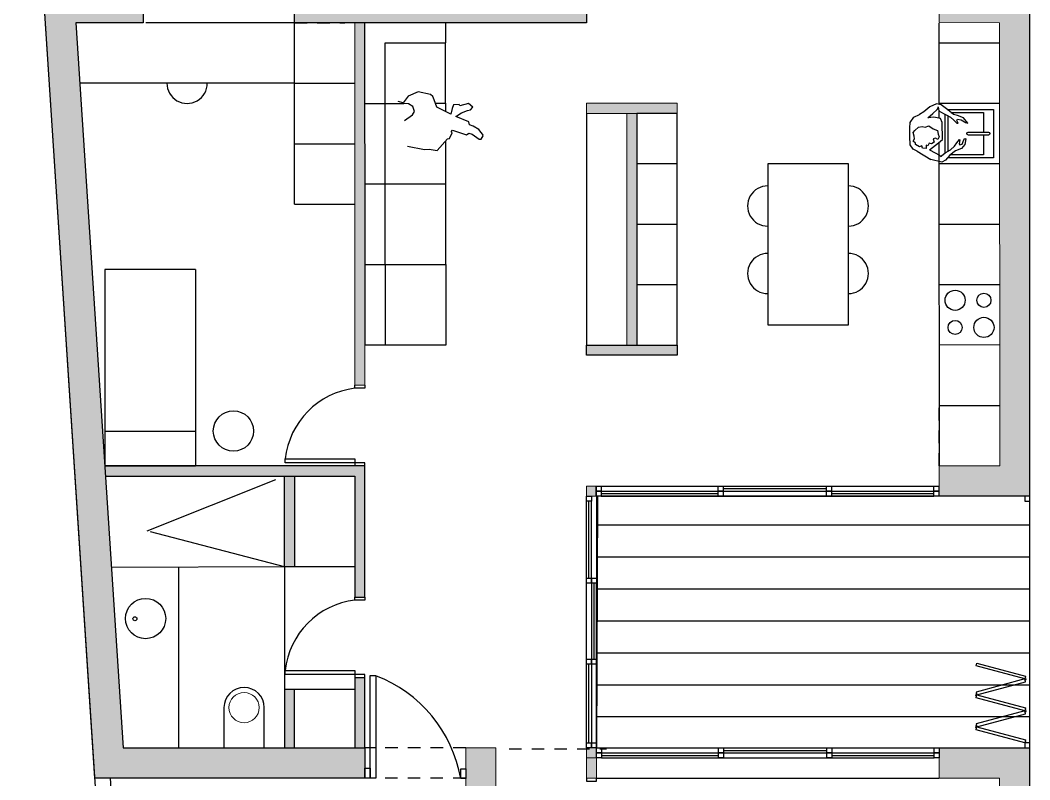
# Model space of a CAD drawing. Header units: metres. Extents: x 17.2 to 27.2, y 19.1 to 40.3.
# Drawn here: x 17.2 to 27.23, y 28.94 to 36.48 of the extents above; entities that cross this region are included whole.
import ezdxf

# ---------------------------------------------------------------- set-up
doc = ezdxf.new("R2010")
doc.units = ezdxf.units.M
doc.linetypes.add('RAYITAS2', pattern=[0.1875, 0.125, -0.0625])
for name, color, linetype in [('01Mobiliario', 1, 'Continuous'), ('01Proyectado 1', 5, 'RAYITAS2'), ('01Seccionado albañilería', 7, 'Continuous'), ('01Seccionado carpintería', 2, 'Continuous'), ('01Trama solido', 254, 'Continuous'), ('01Visto', 4, 'Continuous')]:
    doc.layers.add(name, color=color, linetype=linetype)
doc.layers.add('01Personas', color=253, linetype='Continuous', lineweight=25, true_color=0x92bcc9)
doc.layers.add('01Seccionado albanileria', color=7, linetype='Continuous', lineweight=0)

# ---------------------------------------------------------------- blocks, each defined once
blk = doc.blocks.new('A$C34ec3f3f')
at = {"layer": '01Mobiliario'}
for points in [[(-0.599, -0.15), (-0.599, -0.078)], [(-0.52, -0.063), (-0.06, -0.063), (-0.06, -0.543), (-0.516, -0.543)], [(-0.483, -0.093), (-0.16, -0.093), (-0.16, -0.288)], [(-0.54, -0.494), (-0.54, -0.113)], [(-0.51, -0.477), (-0.51, -0.129)], [(-0.599, -0.337), (-0.599, -0.335)], [(-0.599, -0.335), (-0.599, -0.337)], [(-0.599, -0.518), (-0.599, -0.389)], [(-0.16, -0.318), (-0.16, -0.513), (-0.488, -0.513)]]:
    blk.add_lwpolyline(points, dxfattribs=at)
blk.add_lwpolyline([(-0.31, -0.288), (-0.11, -0.288, -1), (-0.11, -0.318), (-0.31, -0.318, -1)], format="xyb", close=True, dxfattribs=at)
at = {"layer": '01Personas'}
for p, q in [((-0.753, -0.088), (-0.795, -0.113)), ((-0.693, -0.037), (-0.753, -0.088)), ((-0.625, -0.009), (-0.693, -0.037)), ((-0.661, -0.105), (-0.62, -0.065)), ((-0.579, -0.018), (-0.625, -0.009)), ((-0.62, -0.065), (-0.608, -0.051)), ((-0.608, -0.038), (-0.603, -0.076)), ((-0.608, -0.051), (-0.608, -0.038)), ((-0.603, -0.076), (-0.558, -0.103)), ((-0.512, -0.069), (-0.579, -0.018)), ((-0.457, -0.114), (-0.512, -0.069)), ((-0.891, -0.245), (-0.888, -0.192)), ((-0.888, -0.192), (-0.852, -0.139)), ((-0.852, -0.139), (-0.795, -0.113)), ((-0.711, -0.146), (-0.661, -0.105)), ((-0.652, -0.139), (-0.711, -0.146)), ((-0.587, -0.152), (-0.652, -0.139)), ((-0.571, -0.193), (-0.587, -0.152)), ((-0.565, -0.362), (-0.571, -0.193)), ((-0.558, -0.103), (-0.524, -0.122)), ((-0.524, -0.122), (-0.487, -0.139)), ((-0.487, -0.139), (-0.454, -0.171)), ((-0.418, -0.125), (-0.457, -0.114)), ((-0.454, -0.171), (-0.423, -0.201)), ((-0.423, -0.173), (-0.416, -0.161)), ((-0.41, -0.2), (-0.423, -0.173)), ((-0.359, -0.147), (-0.418, -0.125)), ((-0.416, -0.161), (-0.38, -0.167)), ((-0.38, -0.167), (-0.349, -0.186)), ((-0.316, -0.199), (-0.359, -0.147)), ((-0.349, -0.186), (-0.339, -0.194)), ((-0.339, -0.194), (-0.316, -0.199)), ((-0.89, -0.332), (-0.891, -0.245)), ((-0.858, -0.294), (-0.842, -0.271)), ((-0.848, -0.33), (-0.858, -0.294)), ((-0.842, -0.271), (-0.806, -0.24)), ((-0.806, -0.24), (-0.767, -0.234)), ((-0.767, -0.234), (-0.738, -0.24)), ((-0.738, -0.24), (-0.703, -0.227)), ((-0.703, -0.227), (-0.658, -0.256)), ((-0.658, -0.256), (-0.616, -0.273)), ((-0.616, -0.273), (-0.61, -0.308)), ((-0.423, -0.201), (-0.41, -0.2)), ((-0.887, -0.415), (-0.89, -0.332)), ((-0.857, -0.377), (-0.843, -0.354)), ((-0.833, -0.397), (-0.857, -0.377)), ((-0.843, -0.354), (-0.848, -0.33)), ((-0.836, -0.41), (-0.833, -0.397)), ((-0.699, -0.4), (-0.711, -0.425)), ((-0.676, -0.405), (-0.699, -0.4)), ((-0.697, -0.464), (-0.607, -0.395)), ((-0.649, -0.388), (-0.676, -0.405)), ((-0.636, -0.349), (-0.658, -0.354)), ((-0.658, -0.354), (-0.649, -0.388)), ((-0.612, -0.363), (-0.636, -0.349)), ((-0.599, -0.336), (-0.612, -0.363)), ((-0.61, -0.308), (-0.599, -0.336)), ((-0.607, -0.395), (-0.565, -0.362)), ((-0.446, -0.429), (-0.425, -0.396)), ((-0.425, -0.396), (-0.399, -0.362)), ((-0.393, -0.366), (-0.4, -0.406)), ((-0.399, -0.362), (-0.393, -0.366)), ((-0.37, -0.408), (-0.355, -0.367)), ((-0.355, -0.367), (-0.345, -0.353)), ((-0.345, -0.353), (-0.335, -0.357)), ((-0.335, -0.357), (-0.345, -0.412)), ((-0.858, -0.457), (-0.887, -0.415)), ((-0.817, -0.477), (-0.858, -0.457)), ((-0.795, -0.434), (-0.836, -0.41)), ((-0.773, -0.425), (-0.795, -0.434)), ((-0.766, -0.449), (-0.773, -0.425)), ((-0.728, -0.451), (-0.766, -0.449)), ((-0.711, -0.425), (-0.728, -0.419)), ((-0.728, -0.419), (-0.728, -0.451)), ((-0.697, -0.464), (-0.639, -0.493)), ((-0.639, -0.493), (-0.598, -0.519)), ((-0.575, -0.525), (-0.539, -0.493)), ((-0.539, -0.493), (-0.487, -0.465)), ((-0.436, -0.476), (-0.494, -0.517)), ((-0.487, -0.465), (-0.446, -0.429)), ((-0.377, -0.452), (-0.436, -0.476)), ((-0.4, -0.406), (-0.396, -0.415)), ((-0.396, -0.415), (-0.37, -0.408)), ((-0.345, -0.412), (-0.377, -0.452)), ((-0.573, -0.587), (-0.682, -0.56)), ((-0.598, -0.519), (-0.58, -0.531)), ((-0.58, -0.531), (-0.575, -0.525)), ((-0.536, -0.566), (-0.573, -0.587)), ((-0.494, -0.517), (-0.536, -0.566))]:
    blk.add_line(p, q, dxfattribs=at)
for points in [[(-0.599, -0.335), (-0.599, -0.337)], [(-0.817, -0.477), (-0.682, -0.56)]]:
    blk.add_lwpolyline(points, dxfattribs=at)

msp = doc.modelspace()

# ---------------------------------------------------------------- hatches: boundary and pattern name
at = {"layer": '01Mobiliario'}
h = msp.add_hatch(dxfattribs=at)
h.set_pattern_fill('LINE', color=5, scale=0.1, angle=180)
h.set_pattern_definition([(180, (-344.5672, -129.49968), (-5e-10, -0.3175), [])])
h.paths.add_polyline_path([(22.934, 31.758), (27.226, 31.758), (27.226, 29.258), (22.925, 29.258)])
at = {"layer": '01Trama solido'}
h = msp.add_hatch(color=256, dxfattribs=at)
h.dxf.hatch_style = 1
h.paths.add_polyline_path([(20.627, 29.956), (20.527, 29.956), (20.527, 29.258), (20.627, 29.258)])
h.paths.add_polyline_path([(20.627, 32.058), (18.043, 32.058), (18.05, 31.956), (20.527, 31.956), (20.527, 30.756), (20.627, 30.756)])
h.paths.add_polyline_path([(18.226, 29.258), (17.756, 36.457), (18.353, 36.459), (18.426, 36.457), (18.426, 36.757), (17.435, 36.757), (17.945, 28.957), (20.627, 28.958), (20.627, 29.258)])
h = msp.add_hatch(color=256, dxfattribs=at)
h.dxf.hatch_style = 1
h.paths.add_polyline_path([(19.927, 36.757), (19.927, 36.457), (22.826, 36.457), (22.826, 36.757)])
h = msp.add_hatch(color=256, dxfattribs=at)
h.dxf.hatch_style = 1
h.paths.add_polyline_path([(27.226, 22.167), (27.226, 29.258), (26.326, 29.258), (26.326, 28.958), (26.926, 28.958), (26.926, 22.503), (25.426, 22.672), (25.392, 22.369)])
h.paths.add_polyline_path([(25.526, 22.66), (25.529, 25.65), (26.126, 25.65), (26.126, 25.75), (22.926, 25.75), (22.926, 28.152), (22.826, 28.152), (22.826, 25.65), (25.426, 25.65), (25.426, 22.672)])
h.paths.add_polyline_path([(22.825, 29.158), (22.925, 29.158), (22.925, 28.958), (22.825, 28.958)])
h.paths.add_polyline_path([(22.925, 29.158), (22.825, 29.158), (22.825, 29.258), (22.925, 29.258)])
h.paths.add_polyline_path([(22.826, 31.758), (22.925, 31.758), (22.925, 31.858), (22.826, 31.858)])
h.paths.add_polyline_path([(27.226, 31.758), (27.226, 36.757), (26.326, 36.759), (26.326, 36.459), (26.926, 36.457), (26.928, 32.059), (26.326, 32.06), (26.326, 31.76)])
h = msp.add_hatch(color=256, dxfattribs=at)
h.dxf.hatch_style = 1
h.paths.add_polyline_path([(20.527, 32.858), (20.627, 32.858), (20.627, 36.457), (20.527, 36.457)])
h = msp.add_hatch(color=256, dxfattribs=at)
h.dxf.hatch_style = 1
h.paths.add_polyline_path([(23.726, 35.658), (22.826, 35.658), (22.826, 35.558), (23.726, 35.558)])
h.paths.add_polyline_path([(23.326, 35.558), (23.226, 35.558), (23.226, 33.258), (23.326, 33.258)])
h = msp.add_hatch(color=256, dxfattribs=at)
h.dxf.hatch_style = 1
h.paths.add_polyline_path([(23.726, 33.158), (23.726, 33.258), (22.826, 33.258), (22.826, 33.158)])
h = msp.add_hatch(color=256, dxfattribs=at)
h.dxf.hatch_style = 1
h.paths.add_polyline_path([(19.827, 31.955), (19.927, 31.955), (19.927, 31.054), (19.827, 31.054)])
h = msp.add_hatch(color=256, dxfattribs=at)
h.dxf.hatch_style = 1
h.paths.add_polyline_path([(19.927, 29.258), (19.927, 29.837), (19.827, 29.837), (19.827, 29.258)])
h = msp.add_hatch(color=256, dxfattribs=at)
h.dxf.hatch_style = 1
h.paths.add_polyline_path([(21.927, 29.258), (21.627, 29.258), (21.628, 22.781), (21.928, 22.749), (21.927, 27.147), (21.927, 27.147), (21.927, 27.247)])
h.paths.add_polyline_path([(22.014, 27.247), (21.927, 27.247), (21.927, 27.147), (22.014, 27.147)])

# ---------------------------------------------------------------- linework, layer by layer
at = {"layer": '01Mobiliario'}
for p, q in [((20.628, 34.057), (20.626, 36.457)), ((21.426, 36.458), (21.426, 36.258)), ((20.826, 36.257), (21.426, 36.258)), ((20.827, 34.857), (20.826, 36.257)), ((20.626, 35.657), (21.011, 35.657)), ((21.327, 35.658), (21.426, 35.658)), ((21.426, 35.658), (21.426, 35.577)), ((20.627, 34.857), (21.427, 34.858)), ((20.827, 34.057), (20.827, 34.857)), ((21.427, 34.858), (21.427, 34.058)), ((20.627, 34.057), (21.427, 34.058)), ((26.928, 33.259), (26.328, 33.258))]:
    msp.add_line(p, q, dxfattribs=at)
at = {"layer": '01Mobiliario', "color": 5}
for points in [[(19.927, 36.457), (18.453, 36.457)], [(19.829, 31.054), (19.829, 29.837)], [(22.925, 28.958), (26.324, 28.958)]]:
    msp.add_lwpolyline(points, dxfattribs=at)
at = {"layer": '01Mobiliario', "linetype": 'RAYITAS2'}
msp.add_lwpolyline([(19.927, 36.457), (20.427, 36.458), (20.427, 36.458), (19.927, 36.457)], close=True, dxfattribs=at)
at = {"layer": '01Mobiliario'}
for points in [[(19.927, 34.657), (19.927, 36.457)], [(22.226, 36.458), (20.626, 36.457)], [(26.327, 35.659), (26.326, 36.455)], [(21.426, 35.658), (21.426, 36.258)], [(26.325, 36.259), (26.926, 36.259)], [(19.927, 35.857), (17.795, 35.857)], [(19.927, 35.857), (20.527, 35.857)], [(26.325, 35.659), (26.927, 35.659)], [(22.826, 35.558), (22.826, 33.258)], [(23.726, 33.258), (23.726, 35.558), (23.326, 35.558), (23.326, 33.258)], [(21.426, 35.282), (21.427, 34.858)], [(19.927, 35.257), (20.527, 35.257)], [(26.324, 35.253), (26.326, 32.056)], [(23.326, 35.059), (23.726, 35.059)], [(25.425, 33.458), (25.425, 35.058), (24.625, 35.058), (24.625, 33.458), (25.425, 33.458)], [(26.325, 35.059), (26.927, 35.059)], [(26.327, 35.058), (26.927, 35.059)], [(19.927, 34.657), (20.527, 34.657)], [(23.326, 34.459), (23.726, 34.459)], [(26.326, 34.459), (26.927, 34.459)], [(18.943, 34.008), (18.043, 34.008), (18.043, 32.058), (18.943, 32.058)], [(18.943, 34.008), (18.943, 32.058)], [(20.827, 34.058), (20.828, 33.258)], [(23.326, 33.859), (23.726, 33.859)], [(26.327, 33.858), (26.927, 33.859)], [(26.326, 32.659), (26.928, 32.659)], [(18.043, 32.403), (18.943, 32.403)], [(18.776, 31.05), (18.776, 29.258)], [(20.527, 31.054), (19.927, 31.054)], [(20.527, 29.837), (19.927, 29.837)]]:
    msp.add_lwpolyline(points, dxfattribs=at)
msp.add_lwpolyline([(20.628, 34.058), (21.428, 34.058), (21.428, 33.258), (20.628, 33.258)], close=True, dxfattribs=at)
at = {"layer": '01Mobiliario', "linetype": 'RAYITAS2'}
msp.add_lwpolyline([(26.326, 32.058), (26.327, 32.658)], dxfattribs=at)
at = {"layer": '01Mobiliario', "color": 5}
msp.add_lwpolyline([(22.925, 29.258), (27.226, 29.258), (27.226, 31.758), (22.934, 31.758)], close=True, dxfattribs=at)
at = {"layer": '01Mobiliario'}
msp.add_lwpolyline([(19.627, 29.258), (19.627, 29.658, 1), (19.227, 29.658), (19.227, 29.258)], format="xyb", dxfattribs=at)
for centre, radius in [((26.485, 33.702), 0.1), ((26.771, 33.702), 0.07), ((26.485, 33.432), 0.07), ((26.771, 33.433), 0.1), ((19.321, 32.404), 0.2), ((18.449, 30.542), 0.2), ((18.343, 30.54), 0.02)]:
    msp.add_circle(centre, radius, dxfattribs=at)
at = {"layer": '01Mobiliario', "lineweight": 0}
msp.add_circle((19.427, 29.658), 0.15, dxfattribs=at)
at = {"layer": '01Mobiliario'}
for centre, start, end in [((18.861, 35.857), 179.7672, 0), ((24.625, 34.638), 89.7672, 270), ((25.425, 34.638), 270, 90.2328), ((24.625, 33.968), 89.7672, 270), ((25.425, 33.968), 270, 90.2328)]:
    msp.add_arc(centre, 0.2, start, end, dxfattribs=at)
at = {"layer": '01Personas'}
for p, q in [((21.056, 35.728), (21.007, 35.663)), ((21.155, 35.773), (21.056, 35.728)), ((21.277, 35.747), (21.155, 35.773)), ((21.301, 35.724), (21.277, 35.747)), ((21.315, 35.693), (21.301, 35.724)), ((21.339, 35.62), (21.315, 35.693)), ((21.007, 35.663), (20.956, 35.676)), ((21.058, 35.652), (21.01, 35.657)), ((21.101, 35.626), (21.058, 35.652)), ((21.12, 35.576), (21.101, 35.626)), ((21.48, 35.551), (21.339, 35.62)), ((21.491, 35.608), (21.48, 35.551)), ((21.507, 35.642), (21.491, 35.608)), ((21.562, 35.645), (21.507, 35.642)), ((21.567, 35.634), (21.562, 35.645)), ((21.653, 35.657), (21.567, 35.634)), ((21.585, 35.565), (21.646, 35.587)), ((21.646, 35.587), (21.676, 35.592)), ((21.697, 35.62), (21.653, 35.657)), ((21.676, 35.592), (21.697, 35.62)), ((21.018, 35.488), (21.099, 35.544)), ((21.099, 35.544), (21.12, 35.576)), ((21.529, 35.528), (21.585, 35.565)), ((21.657, 35.473), (21.529, 35.528)), ((21.484, 35.375), (21.496, 35.39)), ((21.496, 35.39), (21.636, 35.344)), ((21.664, 35.443), (21.657, 35.473)), ((21.701, 35.432), (21.664, 35.443)), ((21.758, 35.397), (21.701, 35.432)), ((21.802, 35.337), (21.758, 35.397)), ((21.344, 35.189), (21.447, 35.305)), ((21.447, 35.305), (21.466, 35.309)), ((21.466, 35.309), (21.492, 35.365)), ((21.492, 35.365), (21.484, 35.375)), ((21.636, 35.346), (21.657, 35.363)), ((21.657, 35.363), (21.692, 35.351)), ((21.692, 35.351), (21.761, 35.301)), ((21.761, 35.301), (21.779, 35.301)), ((21.779, 35.301), (21.799, 35.335)), ((21.049, 35.232), (21.217, 35.198)), ((21.217, 35.198), (21.263, 35.204)), ((21.263, 35.204), (21.344, 35.189))]:
    msp.add_line(p, q, dxfattribs=at)
at = {"layer": '01Proyectado 1', "ltscale": 11}
msp.add_lwpolyline([(19.829, 31.054), (18.465, 31.413), (19.828, 31.956)], dxfattribs=at)
at = {"layer": '01Proyectado 1', "transparency": 33554687}
for points in [[(21.627, 29.258), (20.627, 29.258)], [(22.057, 29.248), (23.026, 29.248)], [(21.626, 28.958), (20.735, 28.958)]]:
    msp.add_lwpolyline(points, dxfattribs=at)
at = {"layer": '01Proyectado 1', "ltscale": 11}
for centre, radius, start, end in [((20.622, 32.043), 0.791, 96.8549, 173.8301), ((20.621, 29.94), 0.791, 96.8549, 173.8301), ((20.26, 28.724), 1.337, 9.8929, 69.2094)]:
    msp.add_arc(centre, radius, start, end, dxfattribs=at)
at = {"layer": '01Seccionado albanileria'}
for points in [[(27.226, 31.758), (27.226, 31.758), (27.226, 36.757), (26.326, 36.759), (26.326, 36.459), (26.926, 36.457), (26.928, 32.059), (26.326, 32.06), (26.326, 31.76), (27.226, 31.758)], [(23.726, 35.558), (22.826, 35.558), (22.826, 35.658), (23.726, 35.658), (23.726, 35.558)], [(23.125, 35.558), (23.326, 35.558), (23.326, 33.258), (23.226, 33.258), (23.226, 35.558)], [(23.726, 33.158), (22.826, 33.158), (22.826, 33.258), (23.726, 33.258), (23.726, 33.158)]]:
    msp.add_lwpolyline(points, dxfattribs=at)
for points in [[(20.627, 32.858), (20.527, 32.858), (20.527, 36.458), (20.627, 36.458)], [(19.827, 31.955), (19.927, 31.955), (19.927, 31.054), (19.827, 31.054)], [(22.826, 31.758), (22.925, 31.758), (22.925, 31.858), (22.826, 31.858)], [(21.928, 22.749), (21.927, 29.258), (21.627, 29.258), (21.628, 22.781)], [(22.925, 29.158), (22.825, 29.158), (22.825, 29.258), (22.925, 29.258)], [(27.226, 22.167), (27.226, 29.258), (26.326, 29.258), (26.326, 28.958), (26.926, 28.958), (26.926, 22.503), (25.426, 22.672), (25.392, 22.369), (27.226, 22.167)], [(22.825, 29.158), (22.925, 29.158), (22.925, 28.958), (22.825, 28.958)]]:
    msp.add_lwpolyline(points, close=True, dxfattribs=at)
at = {"layer": '01Seccionado albañilería'}
msp.add_lwpolyline([(17.945, 28.957), (17.435, 36.757), (18.426, 36.757), (18.426, 36.457), (17.756, 36.457), (18.226, 29.258), (20.627, 29.258), (20.627, 28.958)], close=True, dxfattribs=at)
for points in [[(19.927, 36.458), (19.927, 36.757), (22.826, 36.757), (22.826, 36.457), (19.927, 36.457)], [(20.627, 30.756), (20.627, 32.058), (18.042, 32.058)], [(18.048, 31.956), (20.527, 31.956), (20.527, 30.756)], [(19.927, 31.956), (19.927, 31.054), (19.827, 31.054), (19.827, 31.956)], [(20.527, 30.756), (20.627, 30.756)], [(20.527, 29.956), (20.527, 29.258), (20.627, 29.258), (20.627, 29.956)], [(20.527, 29.956), (20.627, 29.956)], [(19.927, 29.258), (19.927, 29.837), (19.827, 29.837), (19.827, 29.258), (19.927, 29.258)]]:
    msp.add_lwpolyline(points, dxfattribs=at)
at = {"layer": '01Seccionado carpintería'}
for points in [[(20.627, 32.858), (20.627, 32.828), (20.527, 32.828), (20.527, 32.858)], [(20.627, 32.058), (20.627, 32.088), (20.527, 32.088), (20.527, 32.058)], [(22.923, 31.858), (22.973, 31.858), (22.973, 31.808), (22.923, 31.808), (22.923, 31.858)], [(22.923, 31.808), (22.973, 31.808), (22.973, 31.758), (22.923, 31.758), (22.923, 31.808)], [(22.973, 31.783), (24.133, 31.783)], [(24.133, 31.858), (24.183, 31.858), (24.183, 31.808), (24.133, 31.808), (24.133, 31.858)], [(24.133, 31.808), (24.183, 31.808), (24.183, 31.758), (24.133, 31.758), (24.133, 31.808)], [(24.183, 31.833), (25.209, 31.833)], [(25.209, 31.858), (25.259, 31.858), (25.259, 31.808), (25.209, 31.808), (25.209, 31.858)], [(25.209, 31.808), (25.259, 31.808), (25.259, 31.758), (25.209, 31.758), (25.209, 31.808)], [(25.259, 31.783), (26.274, 31.783)], [(26.274, 31.858), (26.324, 31.858), (26.324, 31.808), (26.274, 31.808), (26.274, 31.858)], [(26.274, 31.808), (26.324, 31.808), (26.324, 31.758), (26.274, 31.758), (26.274, 31.808)], [(22.875, 31.758), (22.875, 31.708), (22.825, 31.708), (22.825, 31.758), (22.875, 31.758)], [(22.85, 30.943), (22.85, 31.708)], [(27.226, 31.758), (27.176, 31.758), (27.176, 31.708), (27.226, 31.708), (27.226, 31.758)], [(19.828, 31.054), (18.116, 31.048)], [(22.875, 30.943), (22.875, 30.893), (22.825, 30.893), (22.825, 30.943), (22.875, 30.943)], [(22.925, 30.943), (22.925, 30.893), (22.875, 30.893), (22.875, 30.943), (22.925, 30.943)], [(22.9, 30.893), (22.9, 30.138)], [(20.627, 30.756), (20.627, 30.726), (20.527, 30.726), (20.527, 30.756)], [(22.875, 30.138), (22.875, 30.088), (22.825, 30.088), (22.825, 30.138), (22.875, 30.138)], [(22.85, 29.308), (22.85, 30.088)], [(22.925, 30.138), (22.925, 30.088), (22.875, 30.088), (22.875, 30.138), (22.925, 30.138)], [(27.176, 29.942), (26.693, 30.071), (26.701, 30.1), (27.184, 29.971), (27.176, 29.942)], [(20.627, 29.956), (20.627, 29.986), (20.527, 29.986), (20.527, 29.956)], [(20.677, 28.958), (20.677, 29.978), (20.735, 29.978), (20.735, 28.958), (20.677, 28.958)], [(27.176, 29.942), (26.693, 29.812), (26.701, 29.783), (27.184, 29.913), (27.176, 29.942)], [(27.176, 29.625), (26.693, 29.754), (26.701, 29.783), (27.184, 29.654), (27.176, 29.625)], [(27.176, 29.625), (26.693, 29.496), (26.701, 29.467), (27.184, 29.596), (27.176, 29.625)], [(27.176, 29.308), (26.693, 29.438), (26.701, 29.467), (27.184, 29.337), (27.176, 29.308)], [(22.875, 29.308), (22.875, 29.258), (22.825, 29.258), (22.825, 29.308), (22.875, 29.308)], [(22.925, 29.308), (22.925, 29.258), (22.875, 29.258), (22.875, 29.308), (22.925, 29.308)], [(27.226, 29.258), (27.226, 29.308), (27.176, 29.308), (27.176, 29.258), (27.226, 29.258)], [(22.925, 29.258), (22.975, 29.258), (22.975, 29.208), (22.925, 29.208), (22.925, 29.258)], [(22.925, 29.208), (22.975, 29.208), (22.975, 29.158), (22.925, 29.158), (22.925, 29.208)], [(22.975, 29.183), (24.135, 29.183)], [(24.135, 29.258), (24.185, 29.258), (24.185, 29.208), (24.135, 29.208), (24.135, 29.258)], [(24.135, 29.208), (24.185, 29.208), (24.185, 29.158), (24.135, 29.158), (24.135, 29.208)], [(24.185, 29.233), (25.211, 29.233)], [(25.211, 29.258), (25.261, 29.258), (25.261, 29.208), (25.211, 29.208), (25.211, 29.258)], [(25.211, 29.208), (25.261, 29.208), (25.261, 29.158), (25.211, 29.158), (25.211, 29.208)], [(25.261, 29.183), (26.276, 29.183)], [(26.276, 29.258), (26.326, 29.258), (26.326, 29.208), (26.276, 29.208), (26.276, 29.258)], [(26.276, 29.208), (26.326, 29.208), (26.326, 29.158), (26.276, 29.158), (26.276, 29.208)], [(22.825, 28.958), (22.825, 28.928), (22.925, 28.928), (22.925, 28.958)]]:
    msp.add_lwpolyline(points, dxfattribs=at)
for points in [[(19.835, 32.088), (19.835, 32.128), (20.527, 32.128), (20.527, 32.088)], [(19.834, 29.986), (19.834, 30.026), (20.527, 30.026), (20.527, 29.986)], [(20.677, 28.958), (20.627, 28.958), (20.627, 29.055), (20.677, 29.055)], [(21.627, 28.954), (21.577, 28.954), (21.577, 29.051), (21.627, 29.051)]]:
    msp.add_lwpolyline(points, close=True, dxfattribs=at)
for centre, start, end in [((27.176, 29.942), 285, 75), ((26.701, 29.783), 105, 255), ((27.176, 29.625), 285, 75), ((26.701, 29.467), 105, 255), ((27.176, 29.308), 0.0001, 75)]:
    msp.add_arc(centre, 0.015, start, end, dxfattribs=at)
at = {"layer": '01Trama solido'}
msp.add_lwpolyline([(23.726, 33.158), (22.826, 33.158), (22.826, 33.258), (23.726, 33.258), (23.726, 33.158)], dxfattribs=at)
at = {"layer": '01Visto'}
for points in [[(18.096, 28.957), (18.674, 20.109), (18.523, 20.126), (17.204, 40.292), (27.226, 40.246)], [(22.955, 19.628), (22.955, 19.628), (27.226, 19.148), (27.226, 40.246)], [(22.973, 31.858), (26.324, 31.858)], [(22.973, 31.808), (26.274, 31.808)], [(22.825, 29.258), (22.825, 31.708)], [(22.875, 30.943), (22.875, 31.708)], [(22.925, 31.758), (22.925, 30.943)], [(22.973, 31.758), (26.274, 31.758)], [(22.875, 30.893), (22.875, 30.138)], [(22.925, 30.088), (22.925, 30.893)], [(22.875, 30.088), (22.875, 29.258)], [(22.925, 29.258), (22.925, 30.088)], [(22.975, 29.258), (26.326, 29.258)], [(22.975, 29.208), (26.276, 29.208)], [(22.975, 29.158), (26.276, 29.158)]]:
    msp.add_lwpolyline(points, dxfattribs=at)

# ---------------------------------------------------------------- block references
at = {"layer": '01Mobiliario', "rotation": 0.0363280962626639}
msp.add_blockref('A$C34ec3f3f', (26.926, 35.661), dxfattribs=at)

doc.saveas('drawing.dxf')
